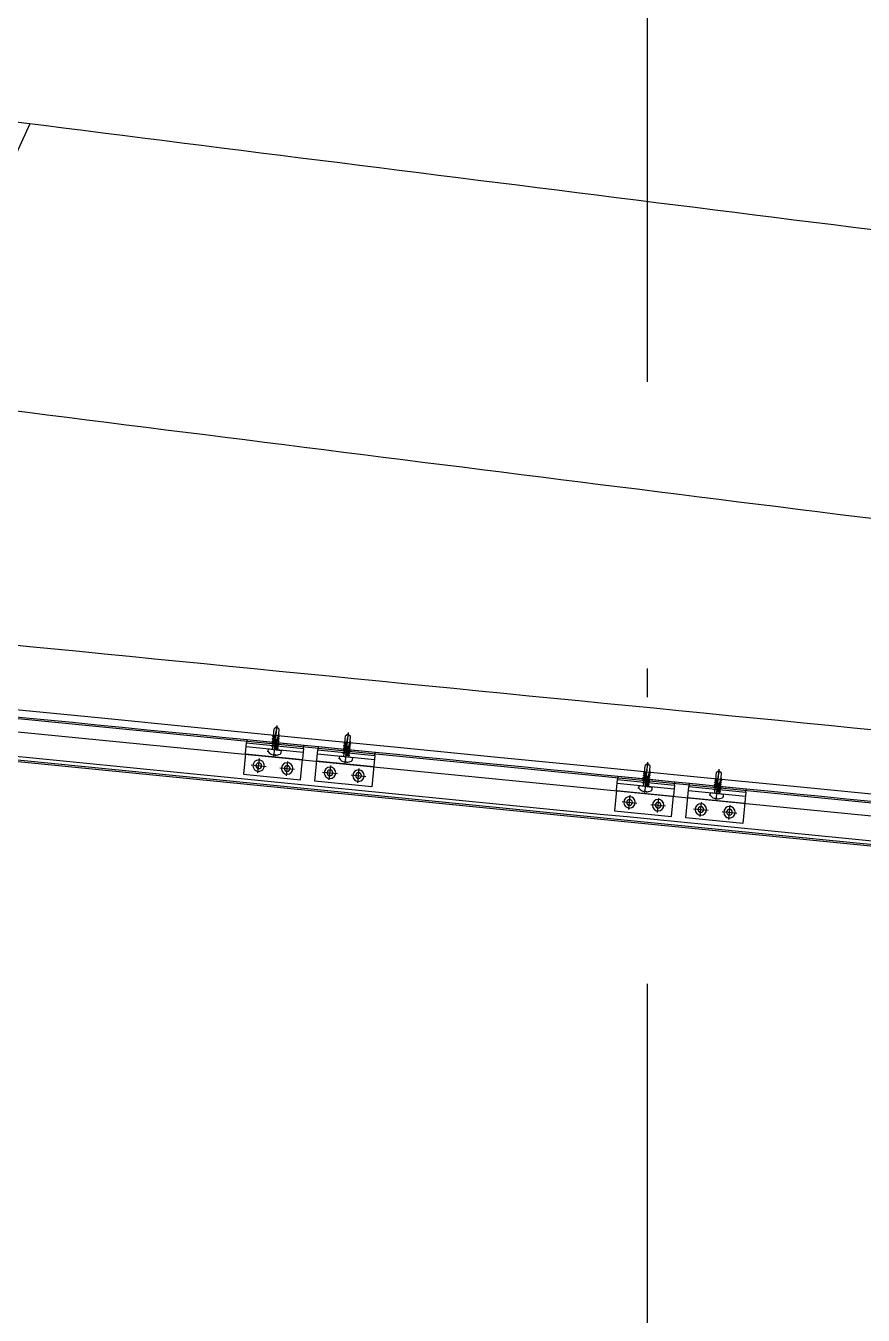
# Model space of a CAD drawing. Header units: inches. Extents: x 0 to 1813292486, y 0 to 3473589894.
# Drawn here: x 600531452 to 600532037, y 3473204240 to 3473205140 of the extents above; entities that cross this region are included whole.
import ezdxf

# ---------------------------------------------------------------- set-up
doc = ezdxf.new("R2010")
doc.units = ezdxf.units.IN
doc.header["$LTSCALE"] = 1000
doc.header["$MEASUREMENT"] = 0
for name, pattern in [('AX-MALL-GIRD-200$0$DOTE', [2.42, 2, -0.2, 0.02, -0.2]), ('AX-MALL-WALL-P02-QT$0$CENTER', [2, 1.25, -0.25, 0.25, -0.25]), ('AX-MALL-WALL-P02-QT$0$DASHED', [0.75, 0.5, -0.25]), ('AX-MALL-WALL-P02-QT$0$HIDDEN', [0.375, 0.25, -0.125]), ('AX-MALL-WALL-P02-QT$0$HIDDENX2', [0.75, 0.5, -0.25])]:
    doc.linetypes.add(name, pattern=pattern)
for name, color, linetype in [('A-Anno-Note', 241, 'Continuous'), ('AX-MALL-DIM-P02$0$A-Detl-Thin', 131, 'Continuous'), ('AX-MALL-GIRD-200$0$A-Grid', 222, 'AX-MALL-GIRD-200$0$DOTE'), ('AX-MALL-P02-200$0$A-Anno-Note', 241, 'Continuous'), ('AX-MALL-WALL-P02$0$A-Anno-Note', 241, 'Continuous'), ('AX-MALL-WALL-P02-QT$0$A-Anno-Note', 241, 'Continuous'), ('AX-MALL-WALL-P02-QT$0$A-Detl-Fine', 152, 'Continuous'), ('AX-MALL-WALL-P02-QT$0$A-Detl-Patt', 8, 'Continuous'), ('AX-MALL-WALL-P02-QT$0$A-Detl-Thin', 131, 'Continuous'), ('AX-MALL-WALL-P02-QT$0$A-Wall', 2, 'Continuous'), ('AX-MALL-WALL-P02-QT$0$A-Wall-Patt', 13, 'Continuous'), ('AX-MALL-WALL-P02-QT$0$A-Wind', 4, 'Continuous'), ('AX-MALL-WALL-P02-QT$0$AP', 3, 'Continuous'), ('AX-MALL-WALL-P02-QT$0$C18', 4, 'AX-MALL-WALL-P02-QT$0$CENTER'), ('AX-MALL-WALL-P02-QT$0$DASH', 8, 'AX-MALL-WALL-P02-QT$0$DASHED'), ('AX-MALL-WALL-P02-QT$0$L18', 6, 'Continuous'), ('AX-MALL-WALL-P02-QT$0$PJ', 96, 'Continuous'), ('AX-MALL-WALL-P02-QT$0$STSF', 2, 'Continuous'), ('AX-MALL-WALL-P02-QT$0$tc', 4, 'Continuous'), ('AX-MALL-WALL-P02-QT$0$WZ', 2, 'Continuous'), ('AX-MALL-WALL-P02-QT$0$XX', 6, 'AX-MALL-WALL-P02-QT$0$HIDDEN'), ('AX-MALL-WALL-P02-QT$0$zx', 1, 'AX-MALL-WALL-P02-QT$0$CENTER'), ('AX-MALL-WALL-P02-QT$0$尺寸标注', 8, 'Continuous'), ('AX-MALL-ZTKD-P02$0$A-Anno-Note', 241, 'Continuous')]:
    doc.layers.add(name, color=color, linetype=linetype)

# ---------------------------------------------------------------- blocks, each defined once
blk = doc.blocks.new('AX-MALL-GIRD-200')
at = {"layer": 'AX-MALL-GIRD-200$0$A-Grid'}
blk.add_line((600370145.41, 3473174495.44), (600331415.87, 3473070531.71), dxfattribs=at)
blk = doc.blocks.new('AX-MALL-WALL-P02-QT$0$tj')
at = {"layer": 'AX-MALL-WALL-P02-QT$0$A-Detl-Patt'}
h = blk.add_hatch(dxfattribs=at)
h.set_pattern_fill('STEEL', color=256, scale=100, angle=50.43184)
h.set_pattern_definition([(75, (-14278.2, 156289.83), (-153.340725, 41.08752), []), (75, (-14317.88, 156358.57), (-153.340725, 41.08752), [])])
edge = h.paths.add_edge_path()
edge.add_line((88101.27, 47666.64), (87883.94, 47459.85))
edge.add_line((87883.94, 47459.85), (91571.55, 43584.64))
edge.add_arc((262949.39, 558937.71), 543101.41, 251.6057364, 260.0288667)
edge.add_arc((172180.85, -2862.15), 27100, 64.712866, 96.931605, ccw=False)
edge.add_arc((262948.97, 558936.32), 543099.97, 261.6155115, 271.7251478)
edge.add_line((279298.98, 16082.52), (279298.98, 16382.65))
edge.add_arc((262948.97, 558936.32), 542799.97, 261.6202036, 271.7261014, ccw=False)
edge.add_arc((172180.85, -2862.15), 27400, 64.806318, 96.838159)
edge.add_arc((262949.39, 558937.7), 542801.41, 251.6136389, 260.0241733, ccw=False)
edge.add_line((91737.26, 43845.69), (88101.27, 47666.64))
blk = doc.blocks.new('AX-MALL-WALL-P02-QT$0$jjzx2')
at = {"layer": 'AX-MALL-WALL-P02-QT$0$A-Detl-Fine'}
for points in [[(209346.79, -133070.05), (209322.27, -133318.85), (210523.89, -133437.6), (210548.48, -133188.81)], [(209376.65, -133073), (209355.06, -133291.94), (210496.99, -133404.8), (210518.63, -133185.86)]]:
    blk.add_lwpolyline(points, dxfattribs=at)
blk = doc.blocks.new('*U198')
at = {"layer": 'AX-MALL-WALL-P02-QT$0$C18', "color": 1, "ltscale": 2}
blk.add_line((0, 5.14), (0, -17.03), dxfattribs=at)
at = {"layer": 'AX-MALL-WALL-P02-QT$0$L18', "color": 4}
for p, q in [((-1.79, -1.15), (-1.79, 0)), ((1.79, -2.25), (1.79, 0)), ((-2.4, -1.5), (-1.79, -1.15)), ((-2.4, -1.5), (0.23, -1.23)), ((-2.4, -1.5), (-1.79, -1.85)), ((-2.4, -3.1), (2.4, -2.6)), ((-2.4, -3.1), (-1.79, -2.75)), ((-2.4, -3.1), (-1.79, -3.45)), ((-2.4, -4.7), (2.4, -4.2)), ((-2.4, -4.7), (-1.79, -4.35)), ((-2.4, -4.7), (-1.79, -5.05)), ((-2.4, -6.3), (2.4, -5.8)), ((-2.4, -6.3), (-1.79, -5.95)), ((-2.4, -6.3), (-1.79, -6.65)), ((-2.4, -7.9), (-1.79, -7.55)), ((-2.4, -7.9), (-1.27, -7.78)), ((-2.4, -7.9), (-1.79, -8.25)), ((-1.79, -1.15), (0.23, -0.87)), ((-1.79, -1.85), (0.23, -1.57)), ((-1.79, -2.75), (-1.79, -1.85)), ((-1.79, -2.75), (1.79, -2.25)), ((-1.79, -3.45), (1.79, -2.95)), ((-1.79, -4.35), (-1.79, -3.45)), ((-1.79, -4.35), (1.79, -3.85)), ((-1.79, -5.05), (1.79, -4.55)), ((-1.79, -5.95), (-1.79, -5.05)), ((-1.79, -5.95), (1.79, -5.45)), ((-1.79, -6.65), (1.79, -6.15)), ((-1.79, -7.55), (-1.79, -6.65)), ((-1.79, -7.55), (-0.92, -7.43)), ((-1.79, -8.25), (-1.33, -8.19)), ((-1.79, -9.15), (-1.79, -8.25)), ((0.23, -0.87), (0.23, -1.57)), ((0.43, -7.24), (1.79, -7.05)), ((0.71, -7.58), (2.4, -7.4)), ((0.71, -7.9), (1.79, -7.75)), ((0.71, -8.8), (1.79, -8.65)), ((2.4, -2.6), (1.79, -2.25)), ((2.4, -2.6), (1.79, -2.95)), ((1.79, -3.85), (1.79, -2.95)), ((2.4, -4.2), (1.79, -3.85)), ((2.4, -4.2), (1.79, -4.55)), ((1.79, -5.45), (1.79, -4.55)), ((2.4, -5.8), (1.79, -5.45)), ((2.4, -5.8), (1.79, -6.15)), ((1.79, -7.05), (1.79, -6.15)), ((2.4, -7.4), (1.79, -7.05)), ((2.4, -7.4), (1.79, -7.75)), ((1.79, -8.65), (1.79, -7.75)), ((2.4, -9), (1.79, -8.65)), ((-2.4, -9.5), (-1.79, -9.15)), ((-2.4, -9.5), (-1.52, -9.41)), ((-2.4, -9.5), (-1.79, -9.85)), ((-1.79, -9.15), (-1.47, -9.1)), ((-1.79, -9.85), (-1.58, -9.82)), ((-1.79, -11.2), (-1.79, -9.85)), ((-1.79, -11.2), (-1.79, -14.6)), ((0, -16), (-1.79, -14.6)), ((0, -16), (1.79, -14.6)), ((0.71, -9.18), (2.4, -9)), ((0.71, -9.5), (1.79, -9.35)), ((2.4, -9), (1.79, -9.35)), ((1.79, -9.35), (1.79, -14.6))]:
    blk.add_line(p, q, dxfattribs=at)
blk.add_lwpolyline([(4.55, 0, 0.414214), (4.75, 0.2), (4.75, 1.39, 0.265403), (4.07, 2.59, 0.108659), (0.8, 3.66), (0.8, 3.32), (-0.8, 3.32), (-0.8, 3.66, 0.108659), (-4.07, 2.59, 0.265403), (-4.75, 1.39), (-4.75, 0.2, 0.414214), (-4.55, 0)], format="xyb", close=True, dxfattribs=at)
blk.add_lwpolyline([(0, -16), (0.71, -10.26), (0.71, -7.54, 0.417657), (0.41, -7.24, 0.083367), (-1.23, -7.53), (-1.79, -11.2)], format="xyb", dxfattribs=at)
blk = doc.blocks.new('AX-MALL-WALL-P02-QT$0$盘头自钻自攻钉ST4-8')
at = {"layer": 'AX-MALL-WALL-P02-QT$0$尺寸标注'}
blk.add_blockref('*U198', (0, 0), dxfattribs=at)
blk = doc.blocks.new('AX-MALL-WALL-P02-QT$0$A$C61293B14')
at = {"layer": 'AX-MALL-WALL-P02-QT$0$tc'}
for radius in [4, 2]:
    blk.add_circle((0, 0), radius, dxfattribs=at)
at = {"layer": 'AX-MALL-WALL-P02-QT$0$zx'}
for p, q in [((-5.2, 0), (5.2, 0)), ((0, 5.04), (0, -5.04))]:
    blk.add_line(p, q, dxfattribs=at)
blk = doc.blocks.new('AX-MALL-WALL-P02-QT$0$A$C41DD6A87')
at = {"layer": 'AX-MALL-WALL-P02-QT$0$tc'}
h = blk.add_hatch(dxfattribs=at)
h.set_pattern_fill('ANSI31', color=256, scale=0.5, angle=-90, style=0)
h.set_pattern_definition([(225, (28362.6861, -179426.7049), (-1.122532015, 1.122532015), [])])
h.paths.add_polyline_path([(40, 20), (0, 20), (0, 22), (40, 22)])
at = {"layer": 'AX-MALL-WALL-P02-QT$0$PJ'}
for points in [[(40, 20), (0, 20), (0, 22), (40, 22)], [(40, 20), (0, 20), (0, -2), (40, -2)]]:
    blk.add_lwpolyline(points, close=True, dxfattribs=at)
at = {"layer": 'AX-MALL-WALL-P02-QT$0$XX'}
for p, q in [((0, 17), (40, 17)), ((0, 12), (40, 12))]:
    blk.add_line(p, q, dxfattribs=at)
at = {"layer": 'AX-MALL-WALL-P02-QT$0$tc', "rotation": 180}
for p in [(10.01, 4.86), (30.01, 4.86)]:
    blk.add_blockref('AX-MALL-WALL-P02-QT$0$A$C61293B14', p, dxfattribs=at)
at = {"layer": 'AX-MALL-WALL-P02-QT$0$WZ', "extrusion": (1.11243e-34, 1.0178e-23, -1), "zscale": -1, "rotation": 180}
blk.add_blockref('AX-MALL-WALL-P02-QT$0$盘头自钻自攻钉ST4-8', (-20, 17), dxfattribs=at)
blk = doc.blocks.new('AX-MALL-WALL-P02-QT$0$A$C715D18B8')
at = {"layer": 'AX-MALL-WALL-P02-QT$0$tc'}
h = blk.add_hatch(dxfattribs=at)
h.set_pattern_fill('ANSI31', color=256, scale=0.5, angle=-180, style=0)
h.set_pattern_definition([(225, (28362.6861, -179426.7049), (-1.122532015, 1.122532015), [])])
h.paths.add_polyline_path([(40, 20), (0, 20), (0, 22), (40, 22)])
at = {"layer": 'AX-MALL-WALL-P02-QT$0$PJ'}
blk.add_line((0, 17), (40, 17), dxfattribs=at)
blk.add_lwpolyline([(40, 20), (0, 20), (0, 22), (40, 22)], close=True, dxfattribs=at)
blk.add_lwpolyline([(40, 12.5), (40, 20), (0, 20), (0, 12.5)], dxfattribs=at)
at = {"layer": 'AX-MALL-WALL-P02-QT$0$XX'}
blk.add_line((0, 12), (40, 12), dxfattribs=at)
blk.add_lwpolyline([(40, 12.5), (40, -2), (0, -2), (0, 12.5)], dxfattribs=at)
at = {"layer": 'AX-MALL-WALL-P02-QT$0$tc', "rotation": 180}
for p in [(10.01, 4.86), (30.01, 4.86)]:
    blk.add_blockref('AX-MALL-WALL-P02-QT$0$A$C61293B14', p, dxfattribs=at)
at = {"layer": 'AX-MALL-WALL-P02-QT$0$WZ', "extrusion": (1.11247e-34, 1.0178e-23, -1), "zscale": -1, "rotation": 180}
blk.add_blockref('AX-MALL-WALL-P02-QT$0$盘头自钻自攻钉ST4-8', (-20, 17), dxfattribs=at)
blk = doc.blocks.new('AX-MALL-WALL-P02-QT$0$A$C4D6066B9')
at = {"rotation": 180}
for name, p in [('AX-MALL-WALL-P02-QT$0$A$C715D18B8', (0, 22)), ('AX-MALL-WALL-P02-QT$0$A$C41DD6A87', (50, 22))]:
    blk.add_blockref(name, p, dxfattribs=at)
blk = doc.blocks.new('AX-MALL-WALL-P02-QT$0$1300C')
at = {"layer": 'AX-MALL-WALL-P02-QT$0$AP'}
blk.add_line((-33.08, -219.59), (1157.3, -567.56), dxfattribs=at)
blk.add_lwpolyline([(1118.46, -629.21), (1132.5, -581.15), (-19.47, -244.26), (-33.56, -292.32)], dxfattribs=at)
blk.add_arc((-2315977.89, -7923840.43), 8255124.44, 73.698735431, 73.707100421, dxfattribs=at)
at = {"layer": 'AX-MALL-WALL-P02-QT$0$DASH', "color": 8, "linetype": 'AX-MALL-WALL-P02-QT$0$HIDDENX2', "ltscale": 20}
blk.add_lwpolyline([(1104.01, -536.33, 0.000025), (28.78, -222.01, 0.000088)], format="xyb", dxfattribs=at)
at = {"layer": 'AX-MALL-WALL-P02-QT$0$STSF'}
for points in [[(41.44, -178.83, -0.000025), (1116.67, -493.15)], [(1102.6, -541.13, 0.000025), (27.38, -226.81, 0.000088)]]:
    blk.add_lwpolyline(points, format="xyb", dxfattribs=at)
at = {"layer": 'AX-MALL-WALL-P02-QT$0$tc', "xscale": -1, "rotation": 163.6785518761817}
for p in [(435.21, -346.04), (684.76, -419.02)]:
    blk.add_blockref('AX-MALL-WALL-P02-QT$0$A$C4D6066B9', p, dxfattribs=at)
blk = doc.blocks.new('AX-MALL-WALL-P02-QT$0$mqst2')
at = {"color": 6, "rotation": 10.65644810334406}
blk.add_blockref('AX-MALL-WALL-P02-QT$0$1300C', (317564.65, -42376.89), dxfattribs=at)
blk = doc.blocks.new('AX-MALL-WALL-P02-QT')
at = {"layer": 'AX-MALL-WALL-P02-QT$0$A-Wall-Patt'}
h = blk.add_hatch(dxfattribs=at)
h.set_pattern_fill('普通砖', color=256, scale=200, style=0)
h.set_pattern_definition([(45, (0, 359), (-353.553532015, 353.553532015), [])])
h.paths.add_polyline_path([(600335021.02, 3473082158.21, 0.000411), (600335808.66, 3473081746.34), (600335901.19, 3473081923.65, -0.000411), (600335113.84, 3473082335.37)])
at = {"layer": 'AX-MALL-WALL-P02-QT$0$A-Wall'}
for radius in [539798.84, 539998.84]:
    blk.add_arc((600585645.2, 3473560474.29), radius, 242.3467247, 242.4410322, dxfattribs=at)
at = {"layer": 'AX-MALL-WALL-P02-QT$0$A-Anno-Note'}
for name, p, rotation in [('AX-MALL-WALL-P02-QT$0$mqst2', (600052179.27, 3473232742.4), 339.5681613092181), ('AX-MALL-WALL-P02-QT$0$jjzx2', (600185298.43, 3473279938.05), 339.5681613092246)]:
    blk.add_blockref(name, p, dxfattribs=dict(at, rotation=rotation))
at = {"layer": 'AX-MALL-WALL-P02-QT$0$A-Detl-Thin', "rotation": 339.5681613091762}
blk.add_blockref('AX-MALL-WALL-P02-QT$0$tj', (600144118.7, 3473128496.29), dxfattribs=at)
at = {"layer": 'AX-MALL-WALL-P02-QT$0$A-Wind'}
blk.add_blockref('AX-MALL-GIRD-200', (0, 0), dxfattribs=at)
blk = doc.blocks.new('AX-MALL-WALL-P02')
at = {"layer": 'AX-MALL-WALL-P02$0$A-Anno-Note'}
blk.add_blockref('AX-MALL-WALL-P02-QT', (0, 0), dxfattribs=at)
blk = doc.blocks.new('AX-MALL-ZTKD-P02')
at = {"layer": 'AX-MALL-ZTKD-P02$0$A-Anno-Note'}
blk.add_blockref('AX-MALL-GIRD-200', (0, 0), dxfattribs=at)
blk = doc.blocks.new('AX-MALL-DIM-P02')
at = {"layer": 'AX-MALL-DIM-P02$0$A-Detl-Thin'}
blk.add_blockref('AX-MALL-ZTKD-P02', (0, 0), dxfattribs=at)
blk = doc.blocks.new('AX-MALL-P02-200')
at = {"layer": 'AX-MALL-P02-200$0$A-Anno-Note'}
blk.add_blockref('AX-MALL-WALL-P02', (0, 0), dxfattribs=at)
blk.add_blockref('AX-MALL-DIM-P02', (0, 0), dxfattribs=at)

msp = doc.modelspace()

# ---------------------------------------------------------------- block references
at = {"layer": 'A-Anno-Note', "rotation": 20.43183869077545}
msp.add_blockref('AX-MALL-P02-200', (1250392458.53, 9048125.68), dxfattribs=at)

doc.saveas('drawing.dxf')
